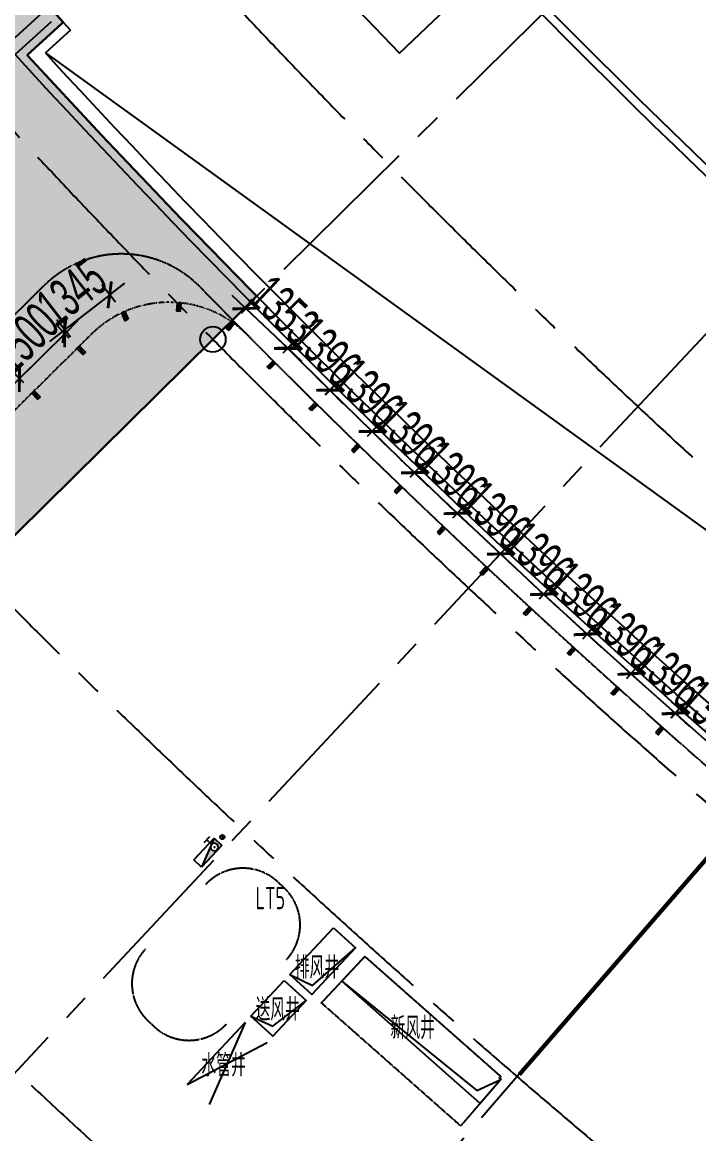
# Model space of a CAD drawing. Extents: x -668578 to 2331563, y -1202445 to 1620273.
# Drawn here: x 444679 to 460624, y 121794 to 147993 of the extents above; entities that cross this region are included whole.
import ezdxf

# ---------------------------------------------------------------- set-up
doc = ezdxf.new("R2010")
doc.units = 0
for name, pattern in [('CENTER2', [28.575, 19.05, -3.175, 3.175, -3.175]), ('Continuous-STLayerSet-Col', [0]), ('DASH', [0.35, 0.25, -0.1]), ('DOT2', [0.125, 0, -0.125])]:
    doc.linetypes.add(name, pattern=pattern)
doc.layers.get('0').update_dxf_attribs({"color": 8})
doc.layers.get('Defpoints').update_dxf_attribs({"color": 8})
for name, color, linetype in [('#标注', 8, 'Continuous'), ('#轴线', 8, 'CENTER2'), ('A-AL', 8, 'Continuous'), ('A-BEAM-PLAN-C', 8, 'Continuous'), ('A-DIMS-150', 8, 'Continuous'), ('A-FLOR-OTLN', 8, 'DOT2'), ('A-STRS', 8, 'Continuous'), ('A-WIND-FRAM', 8, 'Continuous'), ('dim', 8, 'Continuous'), ('STAIR', 8, 'Continuous'), ('WINDOW', 8, 'Continuous'), ('外轮廓', 8, 'Continuous'), ('建-文字', 8, 'Continuous'), ('建-符号', 8, 'Continuous'), ('暖-消防-挡烟垂壁', 8, 'Continuous'), ('水-消防-消火栓', 8, 'Continuous'), ('水-消防-消火栓-标识', 8, 'Continuous'), ('降板', 8, 'Continuous')]:
    doc.layers.add(name, color=color, linetype=linetype)
doc.styles.add('JHZX', font='jrs.shx', dxfattribs={"width": 0.6, "bigfont": 'jhz.shx'})
doc.styles.add('XD2008', font='xd-hzs.shx', dxfattribs={"width": 0.7, "bigfont": 'xd-hztxt.shx'})
doc.dimstyles.new('JZBZ-300', dxfattribs={"dimscale": 300, "dimtxt": 3, "dimasz": 1.5, "dimexe": 1, "dimexo": 1, "dimgap": 0.5, "dimtad": 1, "dimdec": 0, "dimdsep": 46, "dimtxsty": 'JHZX', "dimblk1": 'ARCHTICK', "dimblk2": 'ARCHTICK', "dimsah": 1, "dimcen": 0, "dimclrd": 1, "dimclre": 1, "dimclrt": 2, "dimazin": 2, "dimtfac": 1, "dimtdec": 0, "dimtix": 1, "dimtmove": 0, "dimatfit": 3, "dimfxl": 0, "dimtolj": 1, "dimlwd": -1, "dimlwe": -1, "dimarcsym": 0})

# ---------------------------------------------------------------- blocks, each defined once
blk = doc.blocks.new('DSGDFG')
at = {"layer": '#标注', "ltscale": 300}
blk.add_arc((197092.2, 166179.2), 257800, 220.136073, 263.11563, dxfattribs=at)
at = {"layer": '#轴线', "ltscale": 200}
for p, q in [((5300.7, -8926), (57146, 38408.6)), ((62298.5, 32984.1), (12368.2, -16353.9)), ((19724.4, -23495.6), (67661.1, 27767.3)), ((73225.4, 22766.2), (27342.7, -30356.8))]:
    blk.add_line(p, q, dxfattribs=at)
for radius in [206950, 212800, 220600, 228400, 236200, 244000, 251800, 257800]:
    blk.add_arc((197092.2, 166179.2), radius, 218.438892, 265.140584, dxfattribs=at)
blk = doc.blocks.new('_ARCHTICK')
at = {"color": 0, "linetype": 'ByBlock', "const_width": 0.15}
blk.add_lwpolyline([(-0.5, -0.5), (0.5, 0.5)], dxfattribs=at)
blk = doc.blocks.new('*D1771')
at = {"layer": '#标注', "color": 1, "ltscale": 300, "transparency": 16777216}
for p, q in [((460066, 131710), (459730, 132008)), ((459970, 131601), (460265, 131934)), ((461111, 130783), (460066, 131710)), ((461015, 130675), (461310, 131008)), ((461111, 130783), (461447, 130485))]:
    blk.add_line(p, q, dxfattribs=at)
at = {"layer": 'Defpoints', "color": 0, "ltscale": 300, "transparency": 16777216}
for p in [(460066, 131710), (459771, 131377), (460816, 130451)]:
    blk.add_point(p, dxfattribs=at)
at = {"layer": '#标注', "color": 1, "ltscale": 300, "transparency": 16777216, "xscale": 450, "yscale": 450, "zscale": 450}
for p, rotation in [((460066, 131710), 318.4285420618143), ((461111, 130783), 138.4285420618143)]:
    blk.add_blockref('_ARCHTICK', p, dxfattribs=dict(at, rotation=rotation))
at = {"layer": '#标注', "color": 2, "ltscale": 300, "transparency": 16777216, "insert": (460987, 131695), "char_height": 900, "attachment_point": 5, "rotation": 318.4285, "style": 'JHZX'}
blk.add_mtext('\\A1;1396', dxfattribs=at)
blk = doc.blocks.new('*D1772')
at = {"layer": '#标注', "color": 1, "ltscale": 300, "transparency": 16777216}
for p, q in [((459027, 132638), (458692, 132938)), ((458930, 132530), (459228, 132861)), ((460065, 131704), (459027, 132638)), ((459969, 131597), (460266, 131928)), ((460065, 131704), (460400, 131404))]:
    blk.add_line(p, q, dxfattribs=at)
at = {"layer": 'Defpoints', "color": 0, "ltscale": 300, "transparency": 16777216}
for p in [(459027, 132638), (458730, 132307), (459768, 131374)]:
    blk.add_point(p, dxfattribs=at)
at = {"layer": '#标注', "color": 1, "ltscale": 300, "transparency": 16777216, "xscale": 450, "yscale": 450, "zscale": 450}
for p, rotation in [((459027, 132638), 318.0513678700831), ((460065, 131704), 138.0513678700831)]:
    blk.add_blockref('_ARCHTICK', p, dxfattribs=dict(at, rotation=rotation))
at = {"layer": '#标注', "color": 2, "ltscale": 300, "transparency": 16777216, "insert": (459947, 132617), "char_height": 900, "attachment_point": 5, "rotation": 318.0514, "style": 'JHZX'}
blk.add_mtext('\\A1;1396', dxfattribs=at)
blk = doc.blocks.new('*D1773')
at = {"layer": '#标注', "color": 1, "ltscale": 300, "transparency": 16777216}
for p, q in [((457993, 133573), (457659, 133875)), ((457893, 133462), (458194, 133796)), ((459028, 132636), (457993, 133573)), ((458928, 132526), (459229, 132859)), ((459028, 132636), (459362, 132335))]:
    blk.add_line(p, q, dxfattribs=at)
at = {"layer": 'Defpoints', "color": 0, "ltscale": 300, "transparency": 16777216}
for p in [(457993, 133573), (457692, 133240), (458727, 132303)]:
    blk.add_point(p, dxfattribs=at)
at = {"layer": '#标注', "color": 1, "ltscale": 300, "transparency": 16777216, "xscale": 450, "yscale": 450, "zscale": 450}
for p, rotation in [((457993, 133573), 317.8630193796531), ((459028, 132636), 137.8630193796531)]:
    blk.add_blockref('_ARCHTICK', p, dxfattribs=dict(at, rotation=rotation))
at = {"layer": '#标注', "color": 2, "ltscale": 300, "transparency": 16777216, "insert": (458913, 133550), "char_height": 900, "attachment_point": 5, "rotation": 317.863, "style": 'JHZX'}
blk.add_mtext('\\A1;1396', dxfattribs=at)
blk = doc.blocks.new('*D1774')
at = {"layer": '#标注', "color": 1, "ltscale": 300, "transparency": 16777216}
for p, q in [((456967, 134514), (456637, 134819)), ((456869, 134407), (457171, 134734)), ((457993, 133567), (456967, 134514)), ((457895, 133460), (458197, 133787)), ((457993, 133567), (458324, 133262))]:
    blk.add_line(p, q, dxfattribs=at)
at = {"layer": 'Defpoints', "color": 0, "ltscale": 300, "transparency": 16777216}
for p in [(456967, 134514), (456666, 134187), (457692, 133240)]:
    blk.add_point(p, dxfattribs=at)
at = {"layer": '#标注', "color": 1, "ltscale": 300, "transparency": 16777216, "xscale": 450, "yscale": 450, "zscale": 450}
for p, rotation in [((456967, 134514), 317.2963479116855), ((457993, 133567), 137.2963479116855)]:
    blk.add_blockref('_ARCHTICK', p, dxfattribs=dict(at, rotation=rotation))
at = {"layer": '#标注', "color": 2, "ltscale": 300, "transparency": 16777216, "insert": (457887, 134481), "char_height": 900, "attachment_point": 5, "rotation": 317.2963, "style": 'JHZX'}
blk.add_mtext('\\A1;1396', dxfattribs=at)
blk = doc.blocks.new('*D1775')
at = {"layer": '#标注', "color": 1, "ltscale": 300, "transparency": 16777216}
for p, q in [((455948, 135463), (455619, 135771)), ((455848, 135356), (456153, 135682)), ((456968, 134510), (455948, 135463)), ((456867, 134403), (457173, 134729)), ((456968, 134510), (457296, 134203))]:
    blk.add_line(p, q, dxfattribs=at)
at = {"layer": 'Defpoints', "color": 0, "ltscale": 300, "transparency": 16777216}
for p in [(455948, 135463), (455643, 135137), (456663, 134183)]:
    blk.add_point(p, dxfattribs=at)
at = {"layer": '#标注', "color": 1, "ltscale": 300, "transparency": 16777216, "xscale": 450, "yscale": 450, "zscale": 450}
for p, rotation in [((455948, 135463), 316.9204201115826), ((456968, 134510), 136.9204201115826)]:
    blk.add_blockref('_ARCHTICK', p, dxfattribs=dict(at, rotation=rotation))
at = {"layer": '#标注', "color": 2, "ltscale": 300, "transparency": 16777216, "insert": (456868, 135425), "char_height": 900, "attachment_point": 5, "rotation": 316.9204, "style": 'JHZX'}
blk.add_mtext('\\A1;1396', dxfattribs=at)
blk = doc.blocks.new('*D1776')
at = {"layer": '#标注', "color": 1, "ltscale": 300, "transparency": 16777216}
for p, q in [((454932, 136419), (454604, 136727)), ((454829, 136309), (455138, 136637)), ((455949, 135462), (454932, 136419)), ((455845, 135352), (456154, 135680)), ((455949, 135462), (456276, 135153))]:
    blk.add_line(p, q, dxfattribs=at)
at = {"layer": 'Defpoints', "color": 0, "ltscale": 300, "transparency": 16777216}
for p in [(454932, 136419), (454623, 136090), (455640, 135134)]:
    blk.add_point(p, dxfattribs=at)
at = {"layer": '#标注', "color": 1, "ltscale": 300, "transparency": 16777216, "xscale": 450, "yscale": 450, "zscale": 450}
for p, rotation in [((454932, 136419), 316.7320131861683), ((455949, 135462), 136.7320131861683)]:
    blk.add_blockref('_ARCHTICK', p, dxfattribs=dict(at, rotation=rotation))
at = {"layer": '#标注', "color": 2, "ltscale": 300, "transparency": 16777216, "insert": (455852, 136377), "char_height": 900, "attachment_point": 5, "rotation": 316.732, "style": 'JHZX'}
blk.add_mtext('\\A1;1396', dxfattribs=at)
blk = doc.blocks.new('*D1777')
at = {"layer": '#标注', "color": 1, "ltscale": 300, "transparency": 16777216}
for p, q in [((453922, 137378), (453597, 137689)), ((453820, 137271), (454129, 137595)), ((454932, 136415), (453922, 137378)), ((454830, 136308), (455140, 136632)), ((454932, 136415), (455258, 136104))]:
    blk.add_line(p, q, dxfattribs=at)
at = {"layer": 'Defpoints', "color": 0, "ltscale": 300, "transparency": 16777216}
for p in [(453922, 137378), (453613, 137054), (454623, 136090)]:
    blk.add_point(p, dxfattribs=at)
at = {"layer": '#标注', "color": 1, "ltscale": 300, "transparency": 16777216, "xscale": 450, "yscale": 450, "zscale": 450}
for p, rotation in [((453922, 137378), 316.3547864118855), ((454932, 136415), 136.3547864118856)]:
    blk.add_blockref('_ARCHTICK', p, dxfattribs=dict(at, rotation=rotation))
at = {"layer": '#标注', "color": 2, "ltscale": 300, "transparency": 16777216, "insert": (454841, 137331), "char_height": 900, "attachment_point": 5, "rotation": 316.3548, "style": 'JHZX'}
blk.add_mtext('\\A1;1396', dxfattribs=at)
blk = doc.blocks.new('*D1778')
at = {"layer": '#标注', "color": 1, "ltscale": 300, "transparency": 16777216}
for p, q in [((452924, 138348), (452601, 138662)), ((452822, 138242), (453133, 138563)), ((453925, 137374), (452924, 138348)), ((453822, 137269), (454134, 137589)), ((453925, 137374), (454247, 137060))]:
    blk.add_line(p, q, dxfattribs=at)
at = {"layer": 'Defpoints', "color": 0, "ltscale": 300, "transparency": 16777216}
for p in [(452924, 138348), (452612, 138027), (453613, 137054)]:
    blk.add_point(p, dxfattribs=at)
at = {"layer": '#标注', "color": 1, "ltscale": 300, "transparency": 16777216, "xscale": 450, "yscale": 450, "zscale": 450}
for p, rotation in [((452924, 138348), 315.7894723530974), ((453925, 137374), 135.7894723530974)]:
    blk.add_blockref('_ARCHTICK', p, dxfattribs=dict(at, rotation=rotation))
at = {"layer": '#标注', "color": 2, "ltscale": 300, "transparency": 16777216, "insert": (453843, 138291), "char_height": 900, "attachment_point": 5, "rotation": 315.7895, "style": 'JHZX'}
blk.add_mtext('\\A1;1396', dxfattribs=at)
blk = doc.blocks.new('*D1779')
at = {"layer": '#标注', "color": 1, "ltscale": 300, "transparency": 16777216}
for p, q in [((451925, 139321), (451604, 139636)), ((451822, 139215), (452135, 139535)), ((452923, 138344), (451925, 139321)), ((452819, 138239), (453133, 138559)), ((452923, 138344), (453244, 138029))]:
    blk.add_line(p, q, dxfattribs=at)
at = {"layer": 'Defpoints', "color": 0, "ltscale": 300, "transparency": 16777216}
for p in [(451925, 139321), (451612, 139001), (452609, 138024)]:
    blk.add_point(p, dxfattribs=at)
at = {"layer": '#标注', "color": 1, "ltscale": 300, "transparency": 16777216, "xscale": 450, "yscale": 450, "zscale": 450}
for p, rotation in [((451925, 139321), 315.6011238624672), ((452923, 138344), 135.6011238624672)]:
    blk.add_blockref('_ARCHTICK', p, dxfattribs=dict(at, rotation=rotation))
at = {"layer": '#标注', "color": 2, "ltscale": 300, "transparency": 16777216, "insert": (452844, 139261), "char_height": 900, "attachment_point": 5, "rotation": 315.6011, "style": 'JHZX'}
blk.add_mtext('\\A1;1396', dxfattribs=at)
blk = doc.blocks.new('*D1780')
at = {"layer": '#标注', "color": 1, "ltscale": 300, "transparency": 16777216}
for p, q in [((450936, 140302), (450617, 140619)), ((450832, 140197), (451148, 140515)), ((451927, 139319), (450936, 140302)), ((451823, 139214), (452139, 139532)), ((451927, 139319), (452247, 139002))]:
    blk.add_line(p, q, dxfattribs=at)
at = {"layer": 'Defpoints', "color": 0, "ltscale": 300, "transparency": 16777216}
for p in [(450936, 140302), (450621, 139984), (451612, 139001)]:
    blk.add_point(p, dxfattribs=at)
at = {"layer": '#标注', "color": 1, "ltscale": 300, "transparency": 16777216, "xscale": 450, "yscale": 450, "zscale": 450}
for p, rotation in [((450936, 140302), 315.2234430728147), ((451927, 139319), 135.2234430728147)]:
    blk.add_blockref('_ARCHTICK', p, dxfattribs=dict(at, rotation=rotation))
at = {"layer": '#标注', "color": 2, "ltscale": 300, "transparency": 16777216, "insert": (451854, 140237), "char_height": 900, "attachment_point": 5, "rotation": 315.2234, "style": 'JHZX'}
blk.add_mtext('\\A1;1396', dxfattribs=at)
blk = doc.blocks.new('*D1781')
at = {"layer": '#标注', "color": 1, "ltscale": 300, "transparency": 16777216}
for p, q in [((449951, 141245), (449625, 141555)), ((449844, 141132), (450158, 141463)), ((450934, 140315), (449951, 141245)), ((450827, 140202), (451140, 140533)), ((450934, 140315), (451261, 140006))]:
    blk.add_line(p, q, dxfattribs=at)
at = {"layer": 'Defpoints', "color": 0, "ltscale": 300, "transparency": 16777216}
for p in [(449951, 141245), (449638, 140914), (450621, 139984)]:
    blk.add_point(p, dxfattribs=at)
at = {"layer": '#标注', "color": 1, "ltscale": 300, "transparency": 16777216, "xscale": 450, "yscale": 450, "zscale": 450}
for p, rotation in [((449951, 141245), 316.5746819924809), ((450934, 140315), 136.5746819924809)]:
    blk.add_blockref('_ARCHTICK', p, dxfattribs=dict(at, rotation=rotation))
at = {"layer": '#标注', "color": 2, "ltscale": 300, "transparency": 16777216, "insert": (450855, 141216), "char_height": 900, "attachment_point": 5, "rotation": 316.5747, "style": 'JHZX'}
blk.add_mtext('\\A1;1353', dxfattribs=at)
blk = doc.blocks.new('*D1784')
at = {"layer": '#标注', "color": 1, "ltscale": 300, "transparency": 16777216}
for p, q in [((446876, 141392), (446556, 141805)), ((446740, 141568), (447095, 141844)), ((446740, 141568), (445677, 140743)), ((445813, 140567), (445493, 140980)), ((445677, 140743), (445322, 140467))]:
    blk.add_line(p, q, dxfattribs=at)
at = {"layer": 'Defpoints', "color": 0, "ltscale": 300, "transparency": 16777216}
for p in [(447060, 141155), (445677, 140743), (445997, 140330)]:
    blk.add_point(p, dxfattribs=at)
at = {"layer": '#标注', "color": 1, "ltscale": 300, "transparency": 16777216, "xscale": 450, "yscale": 450, "zscale": 450}
for p, rotation in [((446740, 141568), 217.8123609587555), ((445677, 140743), 37.81236095875557)]:
    blk.add_blockref('_ARCHTICK', p, dxfattribs=dict(at, rotation=rotation))
at = {"layer": '#标注', "color": 2, "ltscale": 300, "transparency": 16777216, "insert": (445841, 141629), "char_height": 900, "attachment_point": 5, "rotation": 37.8124, "style": 'JHZX'}
blk.add_mtext('\\A1;1345', dxfattribs=at)
blk = doc.blocks.new('*D1785')
at = {"layer": '#标注', "color": 1, "ltscale": 300, "transparency": 16777216}
for p, q in [((445680, 140651), (446000, 140968)), ((445786, 140544), (445469, 140865)), ((445680, 140651), (444613, 139597)), ((444719, 139490), (444402, 139810)), ((444613, 139597), (444293, 139281))]:
    blk.add_line(p, q, dxfattribs=at)
at = {"layer": 'Defpoints', "color": 0, "ltscale": 300, "transparency": 16777216}
for p in [(445997, 140330), (444613, 139597), (444930, 139276)]:
    blk.add_point(p, dxfattribs=at)
at = {"layer": '#标注', "color": 1, "ltscale": 300, "transparency": 16777216, "xscale": 450, "yscale": 450, "zscale": 450}
for p, rotation in [((445680, 140651), 224.6582207629093), ((444613, 139597), 44.65822076290928)]:
    blk.add_blockref('_ARCHTICK', p, dxfattribs=dict(at, rotation=rotation))
at = {"layer": '#标注', "color": 2, "ltscale": 300, "transparency": 16777216, "insert": (444725, 140551), "char_height": 900, "attachment_point": 5, "rotation": 44.6582, "style": 'JHZX'}
blk.add_mtext('\\A1;1500', dxfattribs=at)
blk = doc.blocks.new('*D1786')
at = {"layer": '#标注', "color": 1, "ltscale": 300, "transparency": 16777216}
for p, q in [((444613, 139597), (444933, 139913)), ((444719, 139490), (444402, 139810)), ((444613, 139597), (443546, 138543)), ((443652, 138435), (443335, 138756)), ((443546, 138543), (443226, 138226))]:
    blk.add_line(p, q, dxfattribs=at)
at = {"layer": 'Defpoints', "color": 0, "ltscale": 300, "transparency": 16777216}
for p in [(444930, 139276), (443546, 138543), (443863, 138222)]:
    blk.add_point(p, dxfattribs=at)
at = {"layer": '#标注', "color": 1, "ltscale": 300, "transparency": 16777216, "xscale": 450, "yscale": 450, "zscale": 450}
for p, rotation in [((444613, 139597), 224.6582207629093), ((443546, 138543), 44.65822076290928)]:
    blk.add_blockref('_ARCHTICK', p, dxfattribs=dict(at, rotation=rotation))
at = {"layer": '#标注', "color": 2, "ltscale": 300, "transparency": 16777216, "insert": (443658, 139497), "char_height": 900, "attachment_point": 5, "rotation": 44.6582, "style": 'JHZX'}
blk.add_mtext('\\A1;1500', dxfattribs=at)
blk = doc.blocks.new('幕墙分隔')
for p, q in [((-40, -100), (40, 100)), ((0, 100), (0, -100))]:
    blk.add_line(p, q)
blk.add_lwpolyline([(-40, 100), (40, 100), (40, -100), (-40, -100)], close=True)
blk = doc.blocks.new('消火栓箱-111')
blk.add_hatch(color=256).paths.add_polyline_path([(-200, -54), (-200, -60, -0.414214), (-110, -150, -1), (-290, -150, -0.414214), (-200, -60), (-200, -54), (-350, 0), (-350, -250), (350, -250)])
for p, q in [((350, 0), (-350, 0)), ((-350, 0), (350, -250)), ((-350, 0), (-350, -250)), ((-300, 100), (-100, 100)), ((-200, -60), (-200, 100)), ((350, -250), (350, 0)), ((-350, -250), (350, -250))]:
    blk.add_line(p, q)
blk.add_circle((-200, -150), 90)
blk.add_point((-200, -150))
at = {"layer": '水-消防-消火栓'}
blk.add_arc((-350, 0), 700, 359.9687, 0, dxfattribs=at)
blk = doc.blocks.new('立管-R75-1')
at = {"linetype": 'Continuous'}
blk.add_circle((0, 0), 75, dxfattribs=at)
blk.add_point((0, 0), dxfattribs=at)
blk = doc.blocks.new('A$C145C2DD4')
at = {"layer": '暖-消防-挡烟垂壁', "color": 3, "linetype": 'DASH', "const_width": 100}
blk.add_lwpolyline([(66866, 77146), (72337, 83454)], dxfattribs=at)
blk = doc.blocks.new('A$C9fbb2d7a')
at = {"layer": 'Defpoints'}
h = blk.add_hatch(dxfattribs=at)
h.set_pattern_fill('GRASS', color=8, scale=300, angle=135)
h.set_pattern_definition([(225, (-1238859.8, -412081.4), (-2e-13, -846.65754), [158.7484, -1038.6061]), (180, (-1238859.8, -412081.4), (-6e-14, -846.6581), [158.7484, -687.9097]), (270, (-1238859.8, -412081.4), (846.6581, -6e-14), [158.7484, -687.9097])])
edge = h.paths.add_edge_path()
edge.add_line((-107889, 26401), (-140787, -6107))
edge.add_line((-140787, -6107), (-141018, -6335))
edge.add_arc((55189, 186133), 274848, 220.1159, 224.44881, ccw=False)
edge.add_arc((-153276, 10486), 2250, 130.1329, 220.0451, ccw=False)
edge.add_line((-154726, 12206), (-122692, 39214))
edge.add_arc((-121016, 37269), 2567, 49.4821, 130.7523, ccw=False)
edge.add_line((-119349, 39221), (-118439, 39988))
edge.add_arc((42590, 175095), 210200, 219.99753, 222.53231)
edge.add_line((-112306, 32998), (-113156, 32223))
edge.add_arc((42542, 175044), 211281, 222.53007, 224.65742)
edge.add_line((-107747, 26542), (-107889, 26401))
at = {"layer": 'A-AL'}
for q in [(-112728, 32275), (-112306, 32998)]:
    blk.add_line((-112137, 32814), q, dxfattribs=at)
blk.add_lwpolyline([(-84240, 6467, -0.045655), (-112728, 32275)], format="xyb", dxfattribs=at)
at = {"layer": 'A-BEAM-PLAN-C'}
blk.add_line((-108021, 9422), (-109387, 7961), dxfattribs=at)
at = {"layer": 'A-BEAM-PLAN-C', "linetype": 'Continuous-STLayerSet-Col'}
for points in [[(-105937, 11650), (-105421, 11179), (-106444, 10084), (-106962, 10554)], [(-105743, 10394), (-105196, 10979), (-101996, 8152), (-102029, 8114), (-101991, 8082), (-102481, 7514)], [(-107099, 10408), (-106580, 9938), (-107366, 9098), (-107884, 9568)]]:
    blk.add_lwpolyline(points, close=True, dxfattribs=at)
at = {"layer": 'A-BEAM-PLAN-C', "linetype": 'DASH'}
blk.add_lwpolyline([(-106221, 9883), (-105196, 10979), (-101996, 8152), (-102029, 8114), (-101991, 8082), (-102939, 6984)], close=True, dxfattribs=at)
at = {"layer": 'A-DIMS-150'}
for p, q in [((-108021, 9422), (-108869, 7490)), ((-109387, 7961), (-107503, 8951))]:
    blk.add_line(p, q, dxfattribs=at)
for points in [[(-106962, 10554), (-106435, 10293), (-105421, 11179)], [(-105743, 10394), (-102558, 7820), (-101991, 8082)], [(-107884, 9568), (-107366, 9334), (-106580, 9938)]]:
    blk.add_lwpolyline(points, dxfattribs=at)
at = {"layer": 'A-FLOR-OTLN'}
blk.add_line((-111640, 25646), (-142405, -4753), dxfattribs=at)
blk.add_arc((-109813, 23797), 2600, 44.7916, 134.6582, dxfattribs=at)
at = {"layer": 'A-STRS'}
blk.add_lwpolyline([(-105359, 33289), (-104384, 32270), (-102301, 34254), (-103273, 35275)], dxfattribs=at)
at = {"layer": 'A-WIND-FRAM'}
blk.add_circle((-108778, 25523), 300, dxfattribs=at)
for p in [(-109570, 26383), (-110891, 26161), (-108314, 25920), (-107402, 24919), (-107402, 24919), (-106410, 23935), (-106410, 23935), (-105412, 22958), (-104408, 21987), (-103397, 21023), (-101357, 19116), (-100327, 18172), (-99292, 17235), (-98250, 16304), (-98250, 16304)]:
    blk.add_point(p, dxfattribs=at)
at = {"layer": 'STAIR', "color": 9, "linetype": 'DASH'}
for p, q in [((-107250, 12736), (-107104, 12599)), ((-110307, 9461), (-110161, 9324))]:
    blk.add_line(p, q, dxfattribs=at)
for points in [[(-108946, 12677, -0.414214), (-107250, 12736)], [(-107045, 10903, 0.414214), (-107104, 12599)], [(-110365, 11157, 0.414214), (-110307, 9461)], [(-108464, 9383, -0.414214), (-110161, 9324)]]:
    blk.add_lwpolyline(points, format="xyb", dxfattribs=at)
at = {"layer": '外轮廓', "color": 3}
for p, q in [((-112589, 33011), (-113438, 32235)), ((-112306, 32998), (-113156, 32223))]:
    blk.add_line(p, q, dxfattribs=at)
at = {"layer": '外轮廓'}
blk.add_line((-112306, 32998), (-112897, 32459), dxfattribs=at)
at = {"layer": '外轮廓', "color": 3}
for points in [[(-84887, 6266, -0.04572), (-113438, 32235, -0.04572)], [(-84078, 5908, -0.046504), (-113156, 32223, -0.046504)]]:
    blk.add_lwpolyline(points, format="xyb", dxfattribs=at)
at = {"layer": '外轮廓', "color": 3, "linetype": 'DASH', "ltscale": 5}
blk.add_lwpolyline([(-112763, 26786), (-144951, -5020, 0.412976), (-144980, -8689, 0.149442), (-10150, -82155, 0.414726), (-7076, -80123), (1875, -35767, 0.413123), (-150, -32706, -0.149509), (-109077, 26754, 0.415715), (-112763, 26786)], format="xyb", close=True, dxfattribs=at)
at = {"layer": '外轮廓'}
for radius, start, end in [(195700, 211.06464, 249.3814), (195500, 211.09996, 249.38124), (201700, 223.09854, 235.99763), (201900, 223.09854, 235.94084)]:
    blk.add_arc((42590, 175095), radius, start, end, dxfattribs=at)
at = {"layer": '建-符号'}
blk.add_lwpolyline([(-112728, 32275), (-75195, 5166), (-70484, 7829)], dxfattribs=at)
at = {"layer": '降板', "linetype": 'DASH', "const_width": 50}
blk.add_lwpolyline([(-107889, 26401), (-140787, -6107), (-141018, -6335, -0.018908), (-154998, 9039, -0.413765), (-154726, 12206), (-122692, 39214, -0.370259), (-119349, 39221), (-118439, 39988, 0.011061), (-112306, 32998), (-113156, 32223, 0.009283), (-107747, 26542)], format="xyb", close=True, dxfattribs=at)
at = {"layer": 'A-WIND-FRAM'}
for p, rotation in [((-109580, 26284), 174.6439134322638), ((-110850, 26070), 204.5228943978916), ((-108371, 25838), 144.7690032113865), ((-111884, 25265), 224.6582207605981), ((-107402, 24919), 135.0344523944157), ((-112951, 24211), 224.6582207605981), ((-106410, 23935), 135.4122981612767), ((-102380, 20066), 136.9204222081492), ((-101357, 19116), 137.2963479115946), ((-100327, 18172), 137.6741936784557), ((-99292, 17235), 138.0513678699798)]:
    blk.add_blockref('幕墙分隔', p, dxfattribs=dict(at, rotation=rotation))
at = {"layer": 'A-WIND-FRAM', "xscale": -1}
for p, rotation in [((-105412, 22958), 135.789472353203), ((-104408, 21987), 136.1666465447271), ((-103397, 21023), 136.5444923115881), ((-98250, 16304), 138.4285420619061)]:
    blk.add_blockref('幕墙分隔', p, dxfattribs=dict(at, rotation=rotation))
at = {"layer": 'WINDOW'}
blk.add_blockref('A$C145C2DD4', (-168424, -68953), dxfattribs=at)
at = {"layer": '水-消防-消火栓', "xscale": -1, "rotation": 46.92042011161089}
blk.add_blockref('消火栓箱-111', (-108988, 13512), dxfattribs=at)
at = {"layer": '水-消防-消火栓-标识', "xscale": 0.6666666665114466, "yscale": 0.6666666665114466, "zscale": 0.6666666665114466, "rotation": 134.6116665740206}
blk.add_blockref('立管-R75-1', (-108555, 13792), dxfattribs=at)
at = {"layer": '建-文字', "style": 'XD2008', "width": 0.7}
for s, p in [('LT5', (-107775, 12092)), ('排风井', (-106851, 10453)), ('送风井', (-107774, 9467)), ('新风井', (-104594, 9032)), ('水管井', (-109051, 8151))]:
    blk.add_text(s, height=525, dxfattribs=at).set_placement(p)
blk = doc.blocks.new('HFJHG')
at = {"layer": '#标注', "ltscale": 300}
for p1, p2, distance, picture, middle in [((447060.1, 141155.3), (445997.2, 140330.4), -522.2, '*D1784', (445840.7, 141629.4)), ((450620.6, 139984.2), (449638, 140914.3), -455.9, '*D1781', (450855.1, 141216.1)), ((445997.2, 140330.4), (444930.2, 139276.1), -451.2, '*D1785', (444724.9, 140551)), ((451611.7, 139000.9), (450620.6, 139984.2), -448.1, '*D1780', (451854.4, 140236.6)), ((444930.2, 139276.1), (443863.2, 138221.8), -451.2, '*D1786', (443657.9, 139496.7)), ((452609.1, 138024.2), (451611.7, 139000.9), -448.1, '*D1779', (452843.7, 139261.4)), ((453613, 137054), (452612.3, 138027.4), -446.8, '*D1778', (453842.6, 138291.1)), ((454623.2, 136090.5), (453613, 137054), -448.1, '*D1777', (454841.5, 137330.6)), ((455639.7, 135133.6), (454623.2, 136090.5), -450.8, '*D1776', (455851.7, 136377.1)), ((456662.5, 134183.4), (455642.9, 135136.9), -446.9, '*D1775', (456867.8, 135424.9)), ((457691.6, 133240), (456665.7, 134186.8), -444.8, '*D1774', (457887.3, 134481.3)), ((458726.8, 132303.4), (457691.6, 133240), -449.1, '*D1773', (458913.1, 133549.7)), ((459768.2, 131373.6), (458729.9, 132306.8), -444.7, '*D1772', (459947.4, 132617.2)), ((460815.6, 130450.7), (459771.2, 131377.1), -444.6, '*D1771', (460986.6, 131695.4))]:
    dim = blk.add_aligned_dim(p1=p1, p2=p2, distance=distance, dimstyle='JZBZ-300', dxfattribs=at)
    dim.commit()
    dim.dimension.update_dxf_attribs({"geometry": picture, "text_midpoint": middle})

msp = doc.modelspace()

# ---------------------------------------------------------------- block references
at = {"layer": '#标注'}
for name, p in [('DSGDFG', (403448.9, 123910)), ('HFJHG', (0, 0))]:
    msp.add_blockref(name, p, dxfattribs=at)
at = {"layer": 'dim', "ltscale": 300}
msp.add_blockref('A$C9fbb2d7a', (557951.5, 114994.4), dxfattribs=at)

doc.saveas('drawing.dxf')
